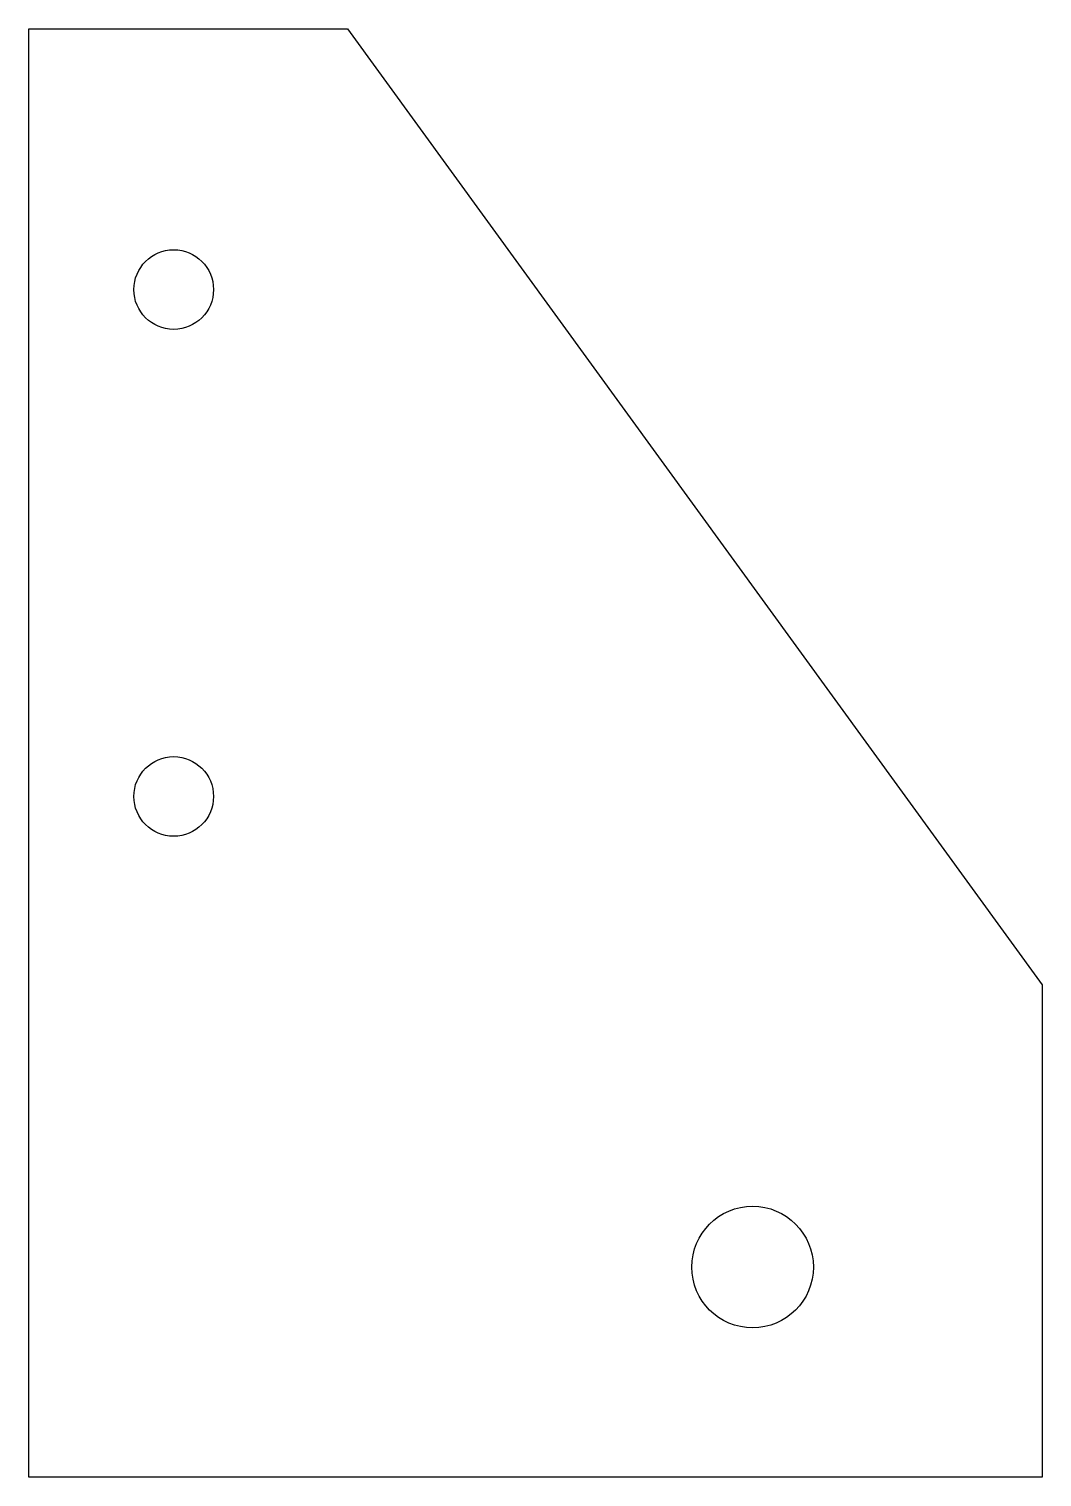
# Model space of a CAD drawing. Header units: millimetres. Extents: x -50 to 20, y 0 to 100.
import ezdxf

# ---------------------------------------------------------------- set-up
doc = ezdxf.new("R2010")
doc.units = ezdxf.units.MM
doc.layers.add('CORTE', color=1, linetype='Continuous')

msp = doc.modelspace()

# ---------------------------------------------------------------- linework, layer by layer
at = {"layer": 'CORTE'}
for p, q in [((-50, 0), (-50, 100)), ((-50, 100), (-28, 100)), ((-28, 100), (20, 34)), ((20, 34), (20, 0)), ((20, 0), (-50, 0))]:
    msp.add_line(p, q, dxfattribs=at)
for centre, radius in [((-40, 82), 2.75), ((-40, 47), 2.75), ((0, 14.5), 4.2)]:
    msp.add_circle(centre, radius, dxfattribs=at)

doc.saveas('drawing.dxf')
